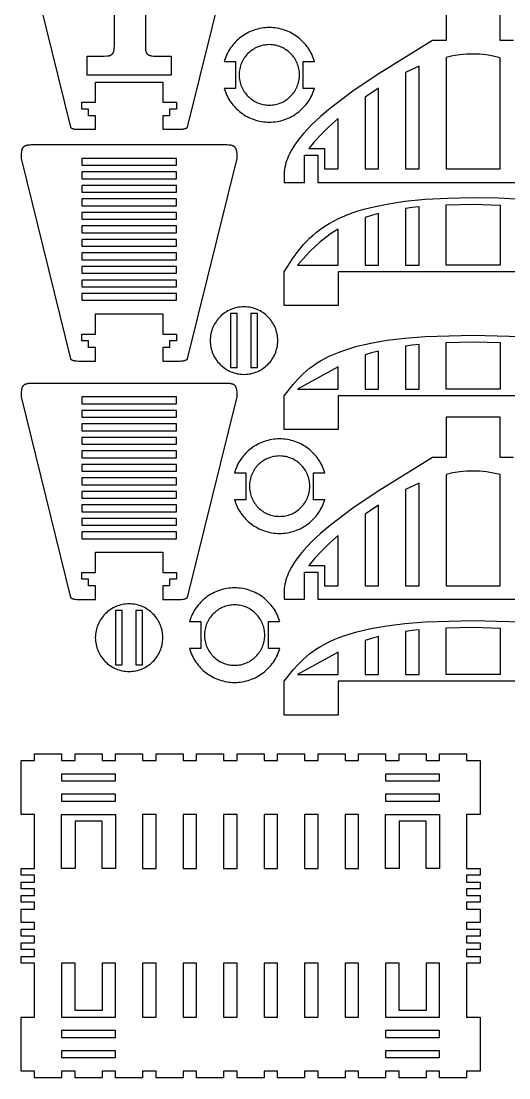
# Model space of a CAD drawing. Header units: inches. Extents: x -38 to 38, y -33.7 to 33.7.
# Drawn here: x -37.99 to -20.92, y -33.68 to 3.29 of the extents above; entities that cross this region are included whole.
import ezdxf

# ---------------------------------------------------------------- set-up
doc = ezdxf.new("R2010")
doc.units = ezdxf.units.IN
doc.header["$MEASUREMENT"] = 0
doc.layers.get('0').update_dxf_attribs({"color": 134})

msp = doc.modelspace()

# ---------------------------------------------------------------- linework, layer by layer
at = {"color": 121}
for points in [[(-37.993, 6.589), (-36.268, -0.424), (-36.26, -0.431), (-36.252, -0.438), (-36.244, -0.444), (-36.235, -0.45), (-36.225, -0.456), (-36.215, -0.46), (-36.205, -0.465), (-36.195, -0.469), (-36.184, -0.473), (-36.172, -0.477), (-36.149, -0.483), (-36.124, -0.488), (-36.098, -0.492), (-36.044, -0.497), (-35.987, -0.499), (-35.867, -0.498), (-35.395, -0.498), (-35.395, -0.026), (-35.631, -0.026), (-35.631, 0.211), (-35.867, 0.211), (-35.867, 0.447), (-35.395, 0.447), (-35.395, 1.156), (-33.033, 1.156), (-33.033, 0.447), (-32.56, 0.447), (-32.56, 0.211), (-32.796, 0.211), (-32.796, -0.026), (-33.033, -0.026), (-33.033, -0.498), (-32.56, -0.498), (-32.443, -0.498), (-32.387, -0.496), (-32.333, -0.491), (-32.308, -0.487), (-32.283, -0.482), (-32.26, -0.476), (-32.249, -0.472), (-32.238, -0.468), (-32.228, -0.464), (-32.218, -0.459), (-32.208, -0.454), (-32.199, -0.449), (-32.19, -0.443), (-32.181, -0.437), (-32.173, -0.43), (-32.166, -0.423), (-30.434, 6.589)], [(-33.643, 6.215), (-33.643, 2.503), (-33.642, 2.394), (-33.638, 2.31), (-33.635, 2.277), (-33.632, 2.25), (-33.63, 2.239), (-33.628, 2.229), (-33.625, 2.221), (-33.624, 2.218), (-33.623, 2.214), (-33.619, 2.204), (-33.615, 2.194), (-33.61, 2.184), (-33.605, 2.175), (-33.599, 2.166), (-33.593, 2.158), (-33.587, 2.15), (-33.58, 2.142), (-33.573, 2.135), (-33.566, 2.128), (-33.558, 2.121), (-33.55, 2.115), (-33.542, 2.109), (-33.533, 2.104), (-33.524, 2.099), (-33.514, 2.094), (-33.504, 2.09), (-33.493, 2.086), (-33.48, 2.082), (-33.467, 2.079), (-33.437, 2.072), (-33.403, 2.067), (-33.365, 2.063), (-33.323, 2.061), (-33.226, 2.058), (-32.747, 2.058), (-32.747, 1.398), (-35.681, 1.398), (-35.681, 2.058), (-35.197, 2.058), (-35.081, 2.061), (-34.988, 2.067), (-34.95, 2.071), (-34.917, 2.077), (-34.904, 2.08), (-34.891, 2.083), (-34.88, 2.087), (-34.875, 2.089), (-34.87, 2.091), (-34.861, 2.095), (-34.853, 2.099), (-34.845, 2.104), (-34.837, 2.109), (-34.829, 2.115), (-34.822, 2.12), (-34.815, 2.127), (-34.808, 2.133), (-34.801, 2.14), (-34.795, 2.147), (-34.789, 2.154), (-34.783, 2.162), (-34.778, 2.17), (-34.772, 2.178), (-34.768, 2.187), (-34.763, 2.196), (-34.761, 2.2), (-34.759, 2.205), (-34.755, 2.216), (-34.751, 2.229), (-34.747, 2.242), (-34.741, 2.273), (-34.736, 2.309), (-34.732, 2.349), (-34.729, 2.395), (-34.727, 2.502), (-34.727, 5.147)], [(-23.12, 4.024), (-23.12, 2.607), (-23.592, 2.607), (-25.5, 1.426), (-26.378, 0.835), (-27.165, 0.245), (-27.514, -0.051), (-27.83, -0.346), (-27.973, -0.493), (-28.107, -0.641), (-28.23, -0.789), (-28.342, -0.936), (-28.443, -1.084), (-28.532, -1.232), (-28.608, -1.379), (-28.642, -1.453), (-28.672, -1.527), (-28.699, -1.601), (-28.722, -1.675), (-28.742, -1.748), (-28.759, -1.822), (-28.772, -1.896), (-28.781, -1.97), (-28.787, -2.044), (-28.789, -2.117), (-28.789, -2.354), (-28.08, -2.354), (-28.08, -1.409), (-27.608, -1.409), (-27.608, -2.354), (-16.742, -2.354)], [(-20.757, 2.607), (-21.23, 2.607), (-21.23, 4.024)], [(-17.45, -5.485), (-26.899, -5.485), (-26.899, -6.666), (-28.789, -6.666), (-28.789, -5.485), (-28.474, -5.001), (-28.301, -4.764), (-28.11, -4.532), (-28.006, -4.419), (-27.895, -4.308), (-27.776, -4.2), (-27.649, -4.094), (-27.513, -3.99), (-27.366, -3.89), (-27.21, -3.794), (-27.041, -3.701), (-26.861, -3.611), (-26.668, -3.526), (-26.46, -3.445), (-26.239, -3.368), (-26.002, -3.296), (-25.749, -3.229), (-25.193, -3.112), (-24.563, -3.017), (-23.854, -2.946), (-23.06, -2.902), (-22.175, -2.887), (-21.289, -2.901), (-20.495, -2.944)], [(-17.45, -9.823), (-26.899, -9.823), (-26.899, -11.004), (-28.789, -11.004), (-28.789, -9.823), (-28.474, -9.427), (-28.301, -9.233), (-28.208, -9.137), (-28.11, -9.043), (-28.006, -8.951), (-27.895, -8.86), (-27.776, -8.771), (-27.649, -8.684), (-27.513, -8.6), (-27.366, -8.518), (-27.21, -8.439), (-27.041, -8.363), (-26.861, -8.29), (-26.668, -8.22), (-26.239, -8.091), (-25.749, -7.977), (-25.193, -7.881), (-24.563, -7.803), (-23.854, -7.745), (-22.175, -7.697), (-20.495, -7.744)], [(-20.757, -11.981), (-21.23, -11.981), (-21.23, -10.564), (-23.12, -10.564), (-23.12, -11.981), (-23.592, -11.981), (-25.5, -13.162), (-26.378, -13.753), (-27.165, -14.343), (-27.514, -14.639), (-27.83, -14.934), (-27.973, -15.082), (-28.107, -15.229), (-28.23, -15.377), (-28.342, -15.525), (-28.443, -15.672), (-28.532, -15.82), (-28.608, -15.967), (-28.642, -16.041), (-28.672, -16.115), (-28.699, -16.189), (-28.722, -16.263), (-28.742, -16.337), (-28.759, -16.41), (-28.772, -16.484), (-28.781, -16.558), (-28.787, -16.632), (-28.789, -16.706), (-28.789, -16.942), (-28.08, -16.942), (-28.08, -15.997), (-27.608, -15.997), (-27.608, -16.942), (-16.742, -16.942)], [(-17.45, -19.811), (-26.899, -19.811), (-26.899, -20.992), (-28.789, -20.992), (-28.789, -19.811), (-28.474, -19.415), (-28.301, -19.22), (-28.208, -19.125), (-28.11, -19.031), (-28.006, -18.938), (-27.895, -18.848), (-27.776, -18.759), (-27.649, -18.672), (-27.513, -18.588), (-27.366, -18.506), (-27.21, -18.427), (-27.041, -18.351), (-26.861, -18.278), (-26.668, -18.208), (-26.239, -18.079), (-25.749, -17.965), (-25.193, -17.869), (-24.563, -17.791), (-23.854, -17.733), (-22.175, -17.685), (-20.495, -17.731)]]:
    msp.add_lwpolyline(points, dxfattribs=at)
for points in [[(-27.724, 0.934), (-28.125, 0.934), (-28.125, 1.879), (-27.724, 1.879), (-27.744, 1.942), (-27.767, 2.004), (-27.792, 2.066), (-27.819, 2.125), (-27.849, 2.184), (-27.881, 2.241), (-27.915, 2.297), (-27.951, 2.351), (-27.989, 2.404), (-28.029, 2.455), (-28.072, 2.505), (-28.116, 2.552), (-28.162, 2.598), (-28.209, 2.643), (-28.259, 2.685), (-28.31, 2.725), (-28.363, 2.764), (-28.417, 2.8), (-28.473, 2.834), (-28.53, 2.866), (-28.588, 2.896), (-28.648, 2.923), (-28.709, 2.948), (-28.771, 2.971), (-28.835, 2.991), (-28.899, 3.009), (-28.965, 3.024), (-29.031, 3.037), (-29.099, 3.047), (-29.167, 3.054), (-29.236, 3.058), (-29.306, 3.06), (-29.376, 3.058), (-29.445, 3.054), (-29.513, 3.047), (-29.58, 3.037), (-29.647, 3.024), (-29.712, 3.009), (-29.777, 2.991), (-29.84, 2.971), (-29.903, 2.948), (-29.964, 2.923), (-30.023, 2.896), (-30.082, 2.866), (-30.139, 2.834), (-30.195, 2.8), (-30.249, 2.764), (-30.302, 2.725), (-30.353, 2.685), (-30.402, 2.643), (-30.45, 2.598), (-30.496, 2.552), (-30.54, 2.505), (-30.582, 2.455), (-30.622, 2.404), (-30.661, 2.351), (-30.697, 2.297), (-30.731, 2.241), (-30.763, 2.184), (-30.792, 2.125), (-30.82, 2.066), (-30.845, 2.004), (-30.867, 1.942), (-30.887, 1.879), (-30.487, 1.879), (-30.487, 0.934), (-30.887, 0.934), (-30.867, 0.87), (-30.845, 0.808), (-30.82, 0.747), (-30.792, 0.687), (-30.763, 0.628), (-30.731, 0.571), (-30.697, 0.515), (-30.661, 0.461), (-30.622, 0.408), (-30.582, 0.357), (-30.54, 0.308), (-30.496, 0.26), (-30.45, 0.214), (-30.402, 0.17), (-30.353, 0.127), (-30.302, 0.087), (-30.249, 0.049), (-30.195, 0.012), (-30.139, -0.022), (-30.082, -0.054), (-30.023, -0.084), (-29.964, -0.111), (-29.903, -0.136), (-29.84, -0.159), (-29.777, -0.179), (-29.712, -0.197), (-29.647, -0.212), (-29.58, -0.225), (-29.513, -0.235), (-29.445, -0.242), (-29.376, -0.246), (-29.306, -0.247), (-29.236, -0.246), (-29.167, -0.242), (-29.099, -0.235), (-29.031, -0.225), (-28.965, -0.212), (-28.899, -0.197), (-28.835, -0.179), (-28.771, -0.159), (-28.709, -0.136), (-28.648, -0.111), (-28.588, -0.084), (-28.53, -0.054), (-28.473, -0.022), (-28.417, 0.012), (-28.363, 0.049), (-28.31, 0.087), (-28.259, 0.127), (-28.209, 0.17), (-28.162, 0.214), (-28.116, 0.26), (-28.072, 0.308), (-28.029, 0.357), (-27.989, 0.408), (-27.951, 0.461), (-27.915, 0.515), (-27.881, 0.571), (-27.849, 0.628), (-27.819, 0.687), (-27.792, 0.747), (-27.767, 0.808), (-27.744, 0.87)], [(-29.306, 2.463), (-29.36, 2.461), (-29.414, 2.457), (-29.467, 2.45), (-29.519, 2.441), (-29.57, 2.429), (-29.62, 2.415), (-29.669, 2.398), (-29.717, 2.379), (-29.764, 2.358), (-29.809, 2.335), (-29.853, 2.309), (-29.896, 2.282), (-29.938, 2.252), (-29.978, 2.221), (-30.016, 2.188), (-30.053, 2.153), (-30.088, 2.116), (-30.121, 2.078), (-30.152, 2.038), (-30.182, 1.997), (-30.209, 1.954), (-30.235, 1.909), (-30.258, 1.864), (-30.279, 1.817), (-30.298, 1.769), (-30.315, 1.72), (-30.329, 1.67), (-30.341, 1.619), (-30.35, 1.567), (-30.357, 1.514), (-30.361, 1.46), (-30.362, 1.406), (-30.361, 1.352), (-30.357, 1.298), (-30.35, 1.245), (-30.341, 1.193), (-30.329, 1.142), (-30.315, 1.092), (-30.298, 1.043), (-30.279, 0.995), (-30.258, 0.948), (-30.235, 0.903), (-30.209, 0.859), (-30.182, 0.816), (-30.152, 0.774), (-30.121, 0.734), (-30.088, 0.696), (-30.053, 0.659), (-30.016, 0.624), (-29.978, 0.591), (-29.938, 0.56), (-29.896, 0.53), (-29.853, 0.503), (-29.809, 0.477), (-29.764, 0.454), (-29.717, 0.433), (-29.669, 0.414), (-29.62, 0.397), (-29.57, 0.383), (-29.519, 0.371), (-29.467, 0.362), (-29.414, 0.355), (-29.36, 0.351), (-29.306, 0.35), (-29.252, 0.351), (-29.198, 0.355), (-29.145, 0.362), (-29.093, 0.371), (-29.042, 0.383), (-28.992, 0.397), (-28.943, 0.414), (-28.895, 0.433), (-28.848, 0.454), (-28.803, 0.477), (-28.758, 0.503), (-28.715, 0.53), (-28.674, 0.56), (-28.634, 0.591), (-28.596, 0.624), (-28.559, 0.659), (-28.524, 0.696), (-28.491, 0.734), (-28.459, 0.774), (-28.43, 0.816), (-28.402, 0.859), (-28.377, 0.903), (-28.354, 0.948), (-28.333, 0.995), (-28.314, 1.043), (-28.297, 1.092), (-28.283, 1.142), (-28.271, 1.193), (-28.262, 1.245), (-28.255, 1.298), (-28.251, 1.352), (-28.249, 1.406), (-28.251, 1.46), (-28.255, 1.514), (-28.262, 1.567), (-28.271, 1.619), (-28.283, 1.67), (-28.297, 1.72), (-28.314, 1.769), (-28.333, 1.817), (-28.354, 1.864), (-28.377, 1.909), (-28.402, 1.954), (-28.43, 1.997), (-28.459, 2.038), (-28.491, 2.078), (-28.524, 2.116), (-28.559, 2.153), (-28.596, 2.188), (-28.634, 2.221), (-28.674, 2.252), (-28.715, 2.282), (-28.758, 2.309), (-28.803, 2.335), (-28.848, 2.358), (-28.895, 2.379), (-28.943, 2.398), (-28.992, 2.415), (-29.042, 2.429), (-29.093, 2.441), (-29.145, 2.45), (-29.198, 2.457), (-29.252, 2.461)], [(-21.23, -1.881), (-21.23, 2.007), (-21.468, 2.063), (-21.706, 2.103), (-21.942, 2.127), (-22.175, 2.134), (-22.407, 2.127), (-22.643, 2.104), (-22.88, 2.067), (-23.12, 2.017), (-23.12, -1.881)], [(-24.064, -1.881), (-24.064, 1.705), (-24.537, 1.487), (-24.537, -1.881)], [(-25.482, -1.881), (-25.482, 0.945), (-25.954, 0.624), (-25.954, -1.881)], [(-26.899, -0.116), (-27.198, -0.39), (-27.474, -0.665), (-27.72, -0.93), (-27.927, -1.172), (-27.372, -1.173), (-27.372, -1.881), (-26.899, -1.881)], [(-33.033, -6.952), (-33.033, -7.66), (-32.56, -7.66), (-32.56, -7.897), (-32.796, -7.897), (-32.796, -8.133), (-33.033, -8.133), (-33.033, -8.605), (-32.56, -8.605), (-32.443, -8.605), (-32.387, -8.603), (-32.333, -8.598), (-32.308, -8.594), (-32.283, -8.589), (-32.26, -8.583), (-32.249, -8.579), (-32.238, -8.575), (-32.228, -8.571), (-32.218, -8.567), (-32.208, -8.562), (-32.199, -8.556), (-32.19, -8.55), (-32.181, -8.544), (-32.173, -8.537), (-32.166, -8.53), (-30.434, -1.519), (-30.435, -1.4), (-30.437, -1.343), (-30.442, -1.289), (-30.446, -1.264), (-30.451, -1.239), (-30.458, -1.216), (-30.461, -1.205), (-30.465, -1.194), (-30.469, -1.183), (-30.474, -1.173), (-30.479, -1.163), (-30.485, -1.154), (-30.49, -1.145), (-30.497, -1.136), (-30.503, -1.128), (-30.51, -1.121), (-30.518, -1.114), (-30.526, -1.107), (-30.535, -1.101), (-30.544, -1.095), (-30.553, -1.089), (-30.563, -1.084), (-30.573, -1.08), (-30.583, -1.076), (-30.594, -1.072), (-30.605, -1.068), (-30.629, -1.062), (-30.653, -1.057), (-30.679, -1.053), (-30.732, -1.048), (-30.789, -1.046), (-30.907, -1.046), (-37.521, -1.046), (-37.638, -1.046), (-37.694, -1.048), (-37.748, -1.053), (-37.773, -1.057), (-37.798, -1.062), (-37.821, -1.068), (-37.832, -1.071), (-37.843, -1.075), (-37.853, -1.08), (-37.863, -1.084), (-37.873, -1.089), (-37.882, -1.095), (-37.891, -1.1), (-37.9, -1.107), (-37.908, -1.113), (-37.915, -1.121), (-37.923, -1.128), (-37.929, -1.136), (-37.936, -1.145), (-37.941, -1.154), (-37.947, -1.163), (-37.952, -1.173), (-37.957, -1.183), (-37.961, -1.193), (-37.965, -1.204), (-37.969, -1.216), (-37.975, -1.239), (-37.98, -1.264), (-37.984, -1.289), (-37.99, -1.343), (-37.992, -1.4), (-37.993, -1.519), (-36.268, -8.531), (-36.26, -8.539), (-36.252, -8.545), (-36.244, -8.552), (-36.235, -8.557), (-36.225, -8.563), (-36.215, -8.568), (-36.205, -8.572), (-36.195, -8.577), (-36.184, -8.58), (-36.172, -8.584), (-36.149, -8.59), (-36.124, -8.595), (-36.098, -8.599), (-36.044, -8.604), (-35.987, -8.606), (-35.867, -8.605), (-35.395, -8.605), (-35.395, -8.133), (-35.631, -8.133), (-35.631, -7.897), (-35.867, -7.897), (-35.867, -7.66), (-35.395, -7.66), (-35.395, -6.952)], [(-32.56, -1.519), (-35.867, -1.519), (-35.867, -1.755), (-32.56, -1.755)], [(-32.56, -1.991), (-35.867, -1.991), (-35.867, -2.227), (-32.56, -2.227)], [(-32.56, -2.463), (-35.867, -2.463), (-35.867, -2.7), (-32.56, -2.7)], [(-32.56, -2.936), (-35.867, -2.936), (-35.867, -3.172), (-32.56, -3.172)], [(-24.537, -3.274), (-24.537, -5.249), (-24.064, -5.249), (-24.064, -3.213), (-24.306, -3.24)], [(-21.23, -3.149), (-21.23, -5.249), (-23.12, -5.249), (-23.12, -3.146), (-22.175, -3.123)], [(-32.56, -3.408), (-35.867, -3.408), (-35.867, -3.645), (-32.56, -3.645)], [(-25.954, -3.581), (-25.954, -5.249), (-25.482, -5.249), (-25.482, -3.446), (-25.726, -3.511)], [(-32.56, -3.881), (-35.867, -3.881), (-35.867, -4.117), (-32.56, -4.117)], [(-26.899, -3.998), (-27.125, -4.138), (-27.332, -4.284), (-27.522, -4.436), (-27.698, -4.593), (-27.862, -4.754), (-28.018, -4.917), (-28.316, -5.249), (-26.899, -5.249)], [(-32.56, -4.353), (-35.867, -4.353), (-35.867, -4.589), (-32.56, -4.589)], [(-32.56, -4.826), (-35.867, -4.826), (-35.867, -5.062), (-32.56, -5.062)], [(-32.56, -5.298), (-35.867, -5.298), (-35.867, -5.534), (-32.56, -5.534)], [(-32.56, -5.771), (-35.867, -5.771), (-35.867, -6.007), (-32.56, -6.007)], [(-32.56, -6.243), (-35.867, -6.243), (-35.867, -6.479), (-32.56, -6.479)], [(-29.011, -7.891), (-29.013, -7.83), (-29.018, -7.77), (-29.025, -7.711), (-29.035, -7.653), (-29.049, -7.596), (-29.065, -7.54), (-29.083, -7.485), (-29.104, -7.431), (-29.128, -7.379), (-29.154, -7.328), (-29.183, -7.279), (-29.213, -7.231), (-29.246, -7.184), (-29.281, -7.14), (-29.318, -7.097), (-29.358, -7.056), (-29.399, -7.017), (-29.442, -6.979), (-29.486, -6.944), (-29.532, -6.911), (-29.58, -6.881), (-29.63, -6.852), (-29.681, -6.826), (-29.733, -6.803), (-29.787, -6.781), (-29.842, -6.763), (-29.898, -6.747), (-29.955, -6.734), (-30.013, -6.723), (-30.072, -6.716), (-30.132, -6.711), (-30.193, -6.71), (-30.253, -6.711), (-30.313, -6.716), (-30.372, -6.723), (-30.43, -6.734), (-30.488, -6.747), (-30.544, -6.763), (-30.598, -6.781), (-30.652, -6.803), (-30.704, -6.826), (-30.755, -6.852), (-30.805, -6.881), (-30.853, -6.911), (-30.899, -6.944), (-30.944, -6.979), (-30.986, -7.017), (-31.027, -7.056), (-31.067, -7.097), (-31.104, -7.14), (-31.139, -7.184), (-31.172, -7.231), (-31.203, -7.279), (-31.231, -7.328), (-31.257, -7.379), (-31.281, -7.431), (-31.302, -7.485), (-31.321, -7.54), (-31.336, -7.596), (-31.35, -7.653), (-31.36, -7.711), (-31.368, -7.77), (-31.372, -7.83), (-31.374, -7.891), (-31.372, -7.951), (-31.368, -8.011), (-31.36, -8.07), (-31.35, -8.129), (-31.336, -8.186), (-31.321, -8.242), (-31.302, -8.297), (-31.281, -8.35), (-31.257, -8.403), (-31.231, -8.453), (-31.203, -8.503), (-31.172, -8.551), (-31.139, -8.597), (-31.104, -8.642), (-31.067, -8.685), (-31.027, -8.726), (-30.986, -8.765), (-30.944, -8.802), (-30.899, -8.837), (-30.853, -8.87), (-30.805, -8.901), (-30.755, -8.929), (-30.704, -8.955), (-30.652, -8.979), (-30.598, -9), (-30.544, -9.019), (-30.488, -9.035), (-30.43, -9.048), (-30.372, -9.058), (-30.313, -9.066), (-30.253, -9.07), (-30.193, -9.072), (-30.132, -9.07), (-30.072, -9.066), (-30.013, -9.058), (-29.955, -9.048), (-29.898, -9.035), (-29.842, -9.019), (-29.787, -9), (-29.733, -8.979), (-29.681, -8.955), (-29.63, -8.929), (-29.58, -8.901), (-29.532, -8.87), (-29.486, -8.837), (-29.442, -8.802), (-29.399, -8.765), (-29.358, -8.726), (-29.318, -8.685), (-29.281, -8.642), (-29.246, -8.597), (-29.213, -8.551), (-29.183, -8.503), (-29.154, -8.453), (-29.128, -8.403), (-29.104, -8.35), (-29.083, -8.297), (-29.065, -8.242), (-29.049, -8.186), (-29.035, -8.129), (-29.025, -8.07), (-29.018, -8.011), (-29.013, -7.951)], [(-30.429, -6.946), (-30.665, -6.946), (-30.665, -8.836), (-30.429, -8.836)], [(-29.72, -6.946), (-29.956, -6.946), (-29.956, -8.836), (-29.72, -8.836)], [(-24.537, -8.084), (-24.537, -9.587), (-24.064, -9.587), (-24.064, -8.023), (-24.306, -8.05)], [(-21.23, -7.959), (-21.23, -9.587), (-23.12, -9.587), (-23.12, -7.956), (-22.175, -7.933)], [(-25.954, -8.391), (-25.954, -9.587), (-25.482, -9.587), (-25.482, -8.256), (-25.726, -8.321)], [(-26.899, -8.808), (-28.316, -9.587), (-26.899, -9.587)], [(-33.033, -15.294), (-33.033, -16.003), (-32.56, -16.003), (-32.56, -16.239), (-32.796, -16.239), (-32.796, -16.475), (-33.033, -16.475), (-33.033, -16.948), (-32.56, -16.948), (-32.443, -16.948), (-32.387, -16.946), (-32.333, -16.941), (-32.308, -16.937), (-32.283, -16.932), (-32.26, -16.926), (-32.249, -16.922), (-32.238, -16.918), (-32.228, -16.914), (-32.218, -16.909), (-32.208, -16.904), (-32.199, -16.899), (-32.19, -16.893), (-32.181, -16.887), (-32.173, -16.88), (-32.166, -16.873), (-30.434, -9.861), (-30.435, -9.743), (-30.437, -9.686), (-30.442, -9.632), (-30.446, -9.606), (-30.451, -9.582), (-30.458, -9.558), (-30.461, -9.547), (-30.465, -9.536), (-30.469, -9.526), (-30.474, -9.516), (-30.479, -9.506), (-30.485, -9.497), (-30.49, -9.488), (-30.497, -9.479), (-30.503, -9.471), (-30.51, -9.463), (-30.518, -9.456), (-30.526, -9.45), (-30.535, -9.443), (-30.544, -9.438), (-30.553, -9.432), (-30.563, -9.427), (-30.573, -9.422), (-30.583, -9.418), (-30.594, -9.414), (-30.605, -9.411), (-30.629, -9.405), (-30.653, -9.4), (-30.679, -9.396), (-30.732, -9.391), (-30.789, -9.389), (-30.907, -9.389), (-37.521, -9.389), (-37.638, -9.388), (-37.694, -9.391), (-37.748, -9.396), (-37.773, -9.4), (-37.798, -9.405), (-37.821, -9.411), (-37.832, -9.414), (-37.843, -9.418), (-37.853, -9.422), (-37.863, -9.427), (-37.873, -9.432), (-37.882, -9.437), (-37.891, -9.443), (-37.9, -9.449), (-37.908, -9.456), (-37.915, -9.463), (-37.923, -9.471), (-37.929, -9.479), (-37.936, -9.487), (-37.941, -9.496), (-37.947, -9.506), (-37.952, -9.516), (-37.957, -9.526), (-37.961, -9.536), (-37.965, -9.547), (-37.969, -9.558), (-37.975, -9.582), (-37.98, -9.606), (-37.984, -9.632), (-37.99, -9.686), (-37.992, -9.743), (-37.993, -9.861), (-36.268, -16.874), (-36.26, -16.881), (-36.252, -16.888), (-36.244, -16.894), (-36.235, -16.9), (-36.225, -16.905), (-36.215, -16.91), (-36.205, -16.915), (-36.195, -16.919), (-36.184, -16.923), (-36.172, -16.927), (-36.149, -16.933), (-36.124, -16.938), (-36.098, -16.941), (-36.044, -16.946), (-35.987, -16.948), (-35.867, -16.948), (-35.395, -16.948), (-35.395, -16.475), (-35.631, -16.475), (-35.631, -16.239), (-35.867, -16.239), (-35.867, -16.003), (-35.395, -16.003), (-35.395, -15.294)], [(-32.56, -9.861), (-35.867, -9.861), (-35.867, -10.098), (-32.56, -10.098)], [(-32.56, -10.334), (-35.867, -10.334), (-35.867, -10.57), (-32.56, -10.57)], [(-32.56, -10.806), (-35.867, -10.806), (-35.867, -11.042), (-32.56, -11.042)], [(-32.56, -11.279), (-35.867, -11.279), (-35.867, -11.515), (-32.56, -11.515)], [(-27.364, -13.457), (-27.765, -13.457), (-27.765, -12.512), (-27.364, -12.512), (-27.384, -12.448), (-27.407, -12.386), (-27.432, -12.325), (-27.459, -12.265), (-27.489, -12.206), (-27.521, -12.149), (-27.555, -12.093), (-27.591, -12.039), (-27.629, -11.986), (-27.669, -11.935), (-27.712, -11.886), (-27.756, -11.838), (-27.802, -11.792), (-27.849, -11.748), (-27.899, -11.705), (-27.95, -11.665), (-28.003, -11.627), (-28.057, -11.59), (-28.113, -11.556), (-28.17, -11.524), (-28.228, -11.495), (-28.288, -11.467), (-28.349, -11.442), (-28.411, -11.419), (-28.475, -11.399), (-28.539, -11.381), (-28.605, -11.366), (-28.671, -11.353), (-28.739, -11.344), (-28.807, -11.336), (-28.876, -11.332), (-28.946, -11.331), (-29.016, -11.332), (-29.085, -11.336), (-29.153, -11.344), (-29.22, -11.353), (-29.287, -11.366), (-29.352, -11.381), (-29.417, -11.399), (-29.48, -11.419), (-29.543, -11.442), (-29.604, -11.467), (-29.663, -11.495), (-29.722, -11.524), (-29.779, -11.556), (-29.835, -11.59), (-29.889, -11.627), (-29.942, -11.665), (-29.993, -11.705), (-30.042, -11.748), (-30.09, -11.792), (-30.136, -11.838), (-30.18, -11.886), (-30.222, -11.935), (-30.262, -11.986), (-30.301, -12.039), (-30.337, -12.093), (-30.371, -12.149), (-30.403, -12.206), (-30.432, -12.265), (-30.46, -12.325), (-30.485, -12.386), (-30.507, -12.448), (-30.527, -12.512), (-30.127, -12.512), (-30.127, -13.457), (-30.527, -13.457), (-30.507, -13.52), (-30.485, -13.583), (-30.46, -13.644), (-30.432, -13.704), (-30.403, -13.762), (-30.371, -13.819), (-30.337, -13.875), (-30.301, -13.929), (-30.262, -13.982), (-30.222, -14.033), (-30.18, -14.083), (-30.136, -14.131), (-30.09, -14.177), (-30.042, -14.221), (-29.993, -14.263), (-29.942, -14.303), (-29.889, -14.342), (-29.835, -14.378), (-29.779, -14.412), (-29.722, -14.444), (-29.663, -14.474), (-29.604, -14.501), (-29.543, -14.527), (-29.48, -14.549), (-29.417, -14.57), (-29.352, -14.587), (-29.287, -14.603), (-29.22, -14.615), (-29.153, -14.625), (-29.085, -14.632), (-29.016, -14.636), (-28.946, -14.638), (-28.876, -14.636), (-28.807, -14.632), (-28.739, -14.625), (-28.671, -14.615), (-28.605, -14.603), (-28.539, -14.587), (-28.475, -14.57), (-28.411, -14.549), (-28.349, -14.527), (-28.288, -14.501), (-28.228, -14.474), (-28.17, -14.444), (-28.113, -14.412), (-28.057, -14.378), (-28.003, -14.342), (-27.95, -14.303), (-27.899, -14.263), (-27.849, -14.221), (-27.802, -14.177), (-27.756, -14.131), (-27.712, -14.083), (-27.669, -14.033), (-27.629, -13.982), (-27.591, -13.929), (-27.555, -13.875), (-27.521, -13.819), (-27.489, -13.762), (-27.459, -13.704), (-27.432, -13.644), (-27.407, -13.583), (-27.384, -13.52)], [(-32.56, -11.751), (-35.867, -11.751), (-35.867, -11.987), (-32.56, -11.987)], [(-28.946, -11.928), (-29, -11.929), (-29.054, -11.933), (-29.107, -11.94), (-29.159, -11.949), (-29.21, -11.961), (-29.26, -11.975), (-29.309, -11.992), (-29.357, -12.011), (-29.404, -12.032), (-29.449, -12.055), (-29.493, -12.081), (-29.536, -12.108), (-29.578, -12.138), (-29.618, -12.169), (-29.656, -12.202), (-29.693, -12.237), (-29.728, -12.274), (-29.761, -12.313), (-29.792, -12.352), (-29.822, -12.394), (-29.849, -12.437), (-29.875, -12.481), (-29.898, -12.527), (-29.919, -12.573), (-29.938, -12.621), (-29.955, -12.67), (-29.969, -12.72), (-29.981, -12.772), (-29.99, -12.824), (-29.997, -12.876), (-30.001, -12.93), (-30.002, -12.984), (-30.001, -13.039), (-29.997, -13.092), (-29.99, -13.145), (-29.981, -13.197), (-29.969, -13.248), (-29.955, -13.298), (-29.938, -13.347), (-29.919, -13.395), (-29.898, -13.442), (-29.875, -13.488), (-29.849, -13.532), (-29.822, -13.575), (-29.792, -13.616), (-29.761, -13.656), (-29.728, -13.694), (-29.693, -13.731), (-29.656, -13.766), (-29.618, -13.799), (-29.578, -13.831), (-29.536, -13.86), (-29.493, -13.888), (-29.449, -13.913), (-29.404, -13.936), (-29.357, -13.958), (-29.309, -13.977), (-29.26, -13.993), (-29.21, -14.007), (-29.159, -14.019), (-29.107, -14.028), (-29.054, -14.035), (-29, -14.039), (-28.946, -14.041), (-28.892, -14.039), (-28.838, -14.035), (-28.785, -14.028), (-28.733, -14.019), (-28.682, -14.007), (-28.632, -13.993), (-28.583, -13.977), (-28.535, -13.958), (-28.488, -13.936), (-28.443, -13.913), (-28.398, -13.888), (-28.355, -13.86), (-28.314, -13.831), (-28.274, -13.799), (-28.236, -13.766), (-28.199, -13.731), (-28.164, -13.694), (-28.131, -13.656), (-28.099, -13.616), (-28.07, -13.575), (-28.042, -13.532), (-28.017, -13.488), (-27.994, -13.442), (-27.973, -13.395), (-27.954, -13.347), (-27.937, -13.298), (-27.923, -13.248), (-27.911, -13.197), (-27.902, -13.145), (-27.895, -13.092), (-27.891, -13.039), (-27.889, -12.984), (-27.891, -12.93), (-27.895, -12.876), (-27.902, -12.824), (-27.911, -12.772), (-27.923, -12.72), (-27.937, -12.67), (-27.954, -12.621), (-27.973, -12.573), (-27.994, -12.527), (-28.017, -12.481), (-28.042, -12.437), (-28.07, -12.394), (-28.099, -12.352), (-28.131, -12.313), (-28.164, -12.274), (-28.199, -12.237), (-28.236, -12.202), (-28.274, -12.169), (-28.314, -12.138), (-28.355, -12.108), (-28.398, -12.081), (-28.443, -12.055), (-28.488, -12.032), (-28.535, -12.011), (-28.583, -11.992), (-28.632, -11.975), (-28.682, -11.961), (-28.733, -11.949), (-28.785, -11.94), (-28.838, -11.933), (-28.892, -11.929)], [(-32.56, -12.223), (-35.867, -12.223), (-35.867, -12.46), (-32.56, -12.46)], [(-21.23, -16.469), (-21.23, -12.581), (-21.468, -12.525), (-21.706, -12.485), (-21.942, -12.462), (-22.175, -12.454), (-22.407, -12.461), (-22.643, -12.484), (-22.88, -12.521), (-23.12, -12.571), (-23.12, -16.469)], [(-32.56, -12.696), (-35.867, -12.696), (-35.867, -12.932), (-32.56, -12.932)], [(-24.064, -16.469), (-24.064, -12.884), (-24.537, -13.101), (-24.537, -16.469)], [(-32.56, -13.168), (-35.867, -13.168), (-35.867, -13.405), (-32.56, -13.405)], [(-32.56, -13.641), (-35.867, -13.641), (-35.867, -13.877), (-32.56, -13.877)], [(-25.482, -16.469), (-25.482, -13.643), (-25.954, -13.965), (-25.954, -16.469)], [(-32.56, -14.113), (-35.867, -14.113), (-35.867, -14.349), (-32.56, -14.349)], [(-32.56, -14.586), (-35.867, -14.586), (-35.867, -14.822), (-32.56, -14.822)], [(-26.899, -14.704), (-27.198, -14.978), (-27.474, -15.253), (-27.72, -15.518), (-27.927, -15.76), (-27.372, -15.761), (-27.372, -16.469), (-26.899, -16.469)], [(-28.939, -18.667), (-29.339, -18.667), (-29.339, -17.722), (-28.939, -17.722), (-28.959, -17.659), (-28.981, -17.597), (-29.006, -17.535), (-29.034, -17.476), (-29.063, -17.417), (-29.095, -17.36), (-29.129, -17.304), (-29.165, -17.25), (-29.204, -17.197), (-29.244, -17.146), (-29.286, -17.096), (-29.33, -17.049), (-29.376, -17.003), (-29.424, -16.958), (-29.473, -16.916), (-29.524, -16.876), (-29.577, -16.837), (-29.631, -16.801), (-29.687, -16.767), (-29.744, -16.735), (-29.803, -16.705), (-29.863, -16.678), (-29.924, -16.653), (-29.986, -16.63), (-30.049, -16.61), (-30.114, -16.592), (-30.179, -16.577), (-30.246, -16.564), (-30.313, -16.554), (-30.382, -16.547), (-30.451, -16.543), (-30.52, -16.541), (-30.59, -16.543), (-30.659, -16.547), (-30.727, -16.554), (-30.795, -16.564), (-30.861, -16.577), (-30.927, -16.592), (-30.991, -16.61), (-31.055, -16.63), (-31.117, -16.653), (-31.178, -16.678), (-31.238, -16.705), (-31.296, -16.735), (-31.354, -16.767), (-31.409, -16.801), (-31.464, -16.837), (-31.516, -16.876), (-31.567, -16.916), (-31.617, -16.958), (-31.665, -17.003), (-31.71, -17.049), (-31.755, -17.096), (-31.797, -17.146), (-31.837, -17.197), (-31.875, -17.25), (-31.911, -17.304), (-31.945, -17.36), (-31.977, -17.417), (-32.007, -17.476), (-32.034, -17.535), (-32.059, -17.597), (-32.082, -17.659), (-32.102, -17.722), (-31.701, -17.722), (-31.701, -18.667), (-32.102, -18.667), (-32.082, -18.731), (-32.059, -18.793), (-32.034, -18.854), (-32.007, -18.914), (-31.977, -18.973), (-31.945, -19.03), (-31.911, -19.086), (-31.875, -19.14), (-31.837, -19.193), (-31.797, -19.244), (-31.755, -19.293), (-31.71, -19.341), (-31.665, -19.387), (-31.617, -19.431), (-31.567, -19.474), (-31.516, -19.514), (-31.464, -19.552), (-31.409, -19.589), (-31.354, -19.623), (-31.296, -19.655), (-31.238, -19.685), (-31.178, -19.712), (-31.117, -19.737), (-31.055, -19.76), (-30.991, -19.78), (-30.927, -19.798), (-30.861, -19.813), (-30.795, -19.826), (-30.727, -19.836), (-30.659, -19.843), (-30.59, -19.847), (-30.52, -19.848), (-30.451, -19.847), (-30.382, -19.843), (-30.313, -19.836), (-30.246, -19.826), (-30.179, -19.813), (-30.114, -19.798), (-30.049, -19.78), (-29.986, -19.76), (-29.924, -19.737), (-29.863, -19.712), (-29.803, -19.685), (-29.744, -19.655), (-29.687, -19.623), (-29.631, -19.589), (-29.577, -19.552), (-29.524, -19.514), (-29.473, -19.474), (-29.424, -19.431), (-29.376, -19.387), (-29.33, -19.341), (-29.286, -19.293), (-29.244, -19.244), (-29.204, -19.193), (-29.165, -19.14), (-29.129, -19.086), (-29.095, -19.03), (-29.063, -18.973), (-29.034, -18.914), (-29.006, -18.854), (-28.981, -18.793), (-28.959, -18.731)], [(-33.033, -18.284), (-33.035, -18.223), (-33.039, -18.163), (-33.047, -18.104), (-33.057, -18.046), (-33.071, -17.989), (-33.086, -17.933), (-33.105, -17.878), (-33.126, -17.824), (-33.15, -17.772), (-33.176, -17.721), (-33.204, -17.672), (-33.235, -17.624), (-33.268, -17.578), (-33.303, -17.533), (-33.34, -17.49), (-33.379, -17.449), (-33.42, -17.41), (-33.463, -17.373), (-33.508, -17.338), (-33.554, -17.305), (-33.602, -17.274), (-33.652, -17.246), (-33.703, -17.219), (-33.755, -17.196), (-33.809, -17.175), (-33.863, -17.156), (-33.919, -17.14), (-33.977, -17.127), (-34.035, -17.117), (-34.094, -17.109), (-34.154, -17.104), (-34.214, -17.103), (-34.275, -17.104), (-34.335, -17.109), (-34.394, -17.117), (-34.452, -17.127), (-34.509, -17.14), (-34.565, -17.156), (-34.62, -17.175), (-34.674, -17.196), (-34.726, -17.219), (-34.777, -17.246), (-34.827, -17.274), (-34.875, -17.305), (-34.921, -17.338), (-34.965, -17.373), (-35.008, -17.41), (-35.049, -17.449), (-35.088, -17.49), (-35.126, -17.533), (-35.161, -17.578), (-35.194, -17.624), (-35.224, -17.672), (-35.253, -17.721), (-35.279, -17.772), (-35.303, -17.824), (-35.324, -17.878), (-35.342, -17.933), (-35.358, -17.989), (-35.371, -18.046), (-35.382, -18.104), (-35.389, -18.163), (-35.394, -18.223), (-35.396, -18.284), (-35.394, -18.345), (-35.389, -18.405), (-35.382, -18.464), (-35.371, -18.522), (-35.358, -18.579), (-35.342, -18.635), (-35.324, -18.69), (-35.303, -18.743), (-35.279, -18.796), (-35.253, -18.847), (-35.224, -18.896), (-35.194, -18.944), (-35.161, -18.99), (-35.126, -19.035), (-35.088, -19.078), (-35.049, -19.119), (-35.008, -19.158), (-34.965, -19.195), (-34.921, -19.23), (-34.875, -19.263), (-34.827, -19.294), (-34.777, -19.322), (-34.726, -19.349), (-34.674, -19.372), (-34.62, -19.393), (-34.565, -19.412), (-34.509, -19.428), (-34.452, -19.441), (-34.394, -19.451), (-34.335, -19.459), (-34.275, -19.464), (-34.214, -19.465), (-34.154, -19.464), (-34.094, -19.459), (-34.035, -19.451), (-33.977, -19.441), (-33.919, -19.428), (-33.863, -19.412), (-33.809, -19.393), (-33.755, -19.372), (-33.703, -19.349), (-33.652, -19.322), (-33.602, -19.294), (-33.554, -19.263), (-33.508, -19.23), (-33.463, -19.195), (-33.42, -19.158), (-33.379, -19.119), (-33.34, -19.078), (-33.303, -19.035), (-33.268, -18.99), (-33.235, -18.944), (-33.204, -18.896), (-33.176, -18.847), (-33.15, -18.796), (-33.126, -18.743), (-33.105, -18.69), (-33.086, -18.635), (-33.071, -18.579), (-33.057, -18.522), (-33.047, -18.464), (-33.039, -18.405), (-33.035, -18.345)], [(-34.451, -17.339), (-34.687, -17.339), (-34.687, -19.229), (-34.451, -19.229)], [(-33.742, -17.339), (-33.978, -17.339), (-33.978, -19.229), (-33.742, -19.229)], [(-30.52, -17.138), (-30.575, -17.14), (-30.628, -17.144), (-30.681, -17.151), (-30.733, -17.16), (-30.784, -17.172), (-30.834, -17.186), (-30.883, -17.203), (-30.931, -17.222), (-30.978, -17.243), (-31.024, -17.266), (-31.068, -17.292), (-31.111, -17.319), (-31.152, -17.348), (-31.192, -17.38), (-31.23, -17.413), (-31.267, -17.448), (-31.302, -17.485), (-31.335, -17.523), (-31.367, -17.563), (-31.396, -17.604), (-31.424, -17.647), (-31.449, -17.692), (-31.472, -17.737), (-31.494, -17.784), (-31.513, -17.832), (-31.529, -17.881), (-31.543, -17.931), (-31.555, -17.982), (-31.565, -18.034), (-31.571, -18.087), (-31.575, -18.141), (-31.577, -18.195), (-31.575, -18.249), (-31.571, -18.303), (-31.565, -18.356), (-31.555, -18.408), (-31.543, -18.459), (-31.529, -18.509), (-31.513, -18.558), (-31.494, -18.606), (-31.472, -18.653), (-31.449, -18.698), (-31.424, -18.742), (-31.396, -18.785), (-31.367, -18.827), (-31.335, -18.867), (-31.302, -18.905), (-31.267, -18.942), (-31.23, -18.977), (-31.192, -19.01), (-31.152, -19.041), (-31.111, -19.071), (-31.068, -19.098), (-31.024, -19.124), (-30.978, -19.147), (-30.931, -19.168), (-30.883, -19.187), (-30.834, -19.204), (-30.784, -19.218), (-30.733, -19.23), (-30.681, -19.239), (-30.628, -19.246), (-30.575, -19.25), (-30.52, -19.251), (-30.466, -19.25), (-30.412, -19.246), (-30.36, -19.239), (-30.308, -19.23), (-30.257, -19.218), (-30.206, -19.204), (-30.157, -19.187), (-30.109, -19.168), (-30.063, -19.147), (-30.017, -19.124), (-29.973, -19.098), (-29.93, -19.071), (-29.889, -19.041), (-29.849, -19.01), (-29.81, -18.977), (-29.774, -18.942), (-29.739, -18.905), (-29.705, -18.867), (-29.674, -18.827), (-29.644, -18.785), (-29.617, -18.742), (-29.592, -18.698), (-29.568, -18.653), (-29.547, -18.606), (-29.528, -18.558), (-29.511, -18.509), (-29.497, -18.459), (-29.485, -18.408), (-29.476, -18.356), (-29.469, -18.303), (-29.465, -18.249), (-29.464, -18.195), (-29.465, -18.141), (-29.469, -18.087), (-29.476, -18.034), (-29.485, -17.982), (-29.497, -17.931), (-29.511, -17.881), (-29.528, -17.832), (-29.547, -17.784), (-29.568, -17.737), (-29.592, -17.692), (-29.617, -17.647), (-29.644, -17.604), (-29.674, -17.563), (-29.705, -17.523), (-29.739, -17.485), (-29.774, -17.448), (-29.81, -17.413), (-29.849, -17.38), (-29.889, -17.348), (-29.93, -17.319), (-29.973, -17.292), (-30.017, -17.266), (-30.063, -17.243), (-30.109, -17.222), (-30.157, -17.203), (-30.206, -17.186), (-30.257, -17.172), (-30.308, -17.16), (-30.36, -17.151), (-30.412, -17.144), (-30.466, -17.14)], [(-24.537, -18.072), (-24.537, -19.574), (-24.064, -19.574), (-24.064, -18.011), (-24.306, -18.037)], [(-21.23, -17.947), (-21.23, -19.574), (-23.12, -19.574), (-23.12, -17.944), (-22.175, -17.921)], [(-25.954, -18.379), (-25.954, -19.574), (-25.482, -19.574), (-25.482, -18.244), (-25.726, -18.309)], [(-26.899, -18.796), (-28.316, -19.574), (-26.899, -19.574)], [(-35.158, -22.346), (-35.158, -22.582), (-34.685, -22.582), (-34.685, -22.346), (-33.741, -22.346), (-33.741, -22.582), (-33.268, -22.582), (-33.268, -22.346), (-32.323, -22.346), (-32.323, -22.582), (-31.851, -22.582), (-31.851, -22.346), (-30.906, -22.346), (-30.906, -22.582), (-30.434, -22.582), (-30.434, -22.346), (-29.489, -22.346), (-29.489, -22.582), (-29.016, -22.582), (-29.016, -22.346), (-28.071, -22.346), (-28.071, -22.582), (-27.599, -22.582), (-27.599, -22.346), (-26.654, -22.346), (-26.654, -22.582), (-26.182, -22.582), (-26.182, -22.346), (-25.237, -22.346), (-25.237, -22.582), (-24.764, -22.582), (-24.764, -22.346), (-23.819, -22.346), (-23.819, -22.582), (-23.347, -22.582), (-23.347, -22.346), (-22.402, -22.346), (-22.402, -22.582), (-21.93, -22.582), (-21.93, -24.472), (-22.402, -24.472), (-22.402, -26.362), (-21.93, -26.362), (-21.93, -26.598), (-22.402, -26.598), (-22.402, -26.834), (-21.93, -26.834), (-21.93, -27.071), (-22.402, -27.071), (-22.402, -27.307), (-21.93, -27.307), (-21.93, -27.543), (-22.402, -27.543), (-22.402, -27.779), (-21.93, -27.779), (-21.93, -28.252), (-22.402, -28.252), (-22.402, -28.488), (-21.93, -28.488), (-21.93, -28.724), (-22.402, -28.724), (-22.402, -28.96), (-21.93, -28.96), (-21.93, -29.197), (-22.402, -29.197), (-22.402, -29.433), (-21.93, -29.433), (-21.93, -29.669), (-22.402, -29.669), (-22.402, -31.559), (-21.93, -31.559), (-21.93, -33.449), (-22.402, -33.449), (-22.402, -33.685), (-23.347, -33.685), (-23.347, -33.449), (-23.819, -33.449), (-23.819, -33.685), (-24.764, -33.685), (-24.764, -33.449), (-25.237, -33.449), (-25.237, -33.685), (-26.182, -33.685), (-26.182, -33.449), (-26.654, -33.449), (-26.654, -33.685), (-27.599, -33.685), (-27.599, -33.449), (-28.071, -33.449), (-28.071, -33.685), (-29.016, -33.685), (-29.016, -33.449), (-29.489, -33.449), (-29.489, -33.685), (-30.434, -33.685), (-30.434, -33.449), (-30.906, -33.449), (-30.906, -33.685), (-31.851, -33.685), (-31.851, -33.449), (-32.323, -33.449), (-32.323, -33.685), (-33.268, -33.685), (-33.268, -33.449), (-33.741, -33.449), (-33.741, -33.685), (-34.685, -33.685), (-34.685, -33.449), (-35.158, -33.449), (-35.158, -33.685), (-36.103, -33.685), (-36.103, -33.449), (-36.575, -33.449), (-36.575, -33.685), (-37.52, -33.685), (-37.52, -33.449), (-37.993, -33.449), (-37.993, -31.559), (-37.52, -31.559), (-37.52, -29.669), (-37.993, -29.669), (-37.993, -29.433), (-37.52, -29.433), (-37.52, -29.197), (-37.993, -29.197), (-37.993, -28.96), (-37.52, -28.96), (-37.52, -28.724), (-37.993, -28.724), (-37.993, -28.488), (-37.52, -28.488), (-37.52, -28.252), (-37.993, -28.252), (-37.993, -27.779), (-37.52, -27.779), (-37.52, -27.543), (-37.993, -27.543), (-37.993, -27.307), (-37.52, -27.307), (-37.52, -27.071), (-37.993, -27.071), (-37.993, -26.834), (-37.52, -26.834), (-37.52, -26.598), (-37.993, -26.598), (-37.993, -26.362), (-37.52, -26.362), (-37.52, -24.472), (-37.993, -24.472), (-37.993, -22.582), (-37.52, -22.582), (-37.52, -22.346), (-36.575, -22.346), (-36.575, -22.582), (-36.103, -22.582), (-36.103, -22.346)], [(-36.575, -23.055), (-36.575, -23.291), (-34.685, -23.291), (-34.685, -23.055)], [(-25.237, -23.055), (-25.237, -23.291), (-23.347, -23.291), (-23.347, -23.055)], [(-36.575, -23.764), (-36.575, -24), (-34.685, -24), (-34.685, -23.764)], [(-25.237, -23.764), (-25.237, -24), (-23.347, -24), (-23.347, -23.764)], [(-35.158, -26.362), (-35.158, -24.708), (-36.103, -24.708), (-36.103, -26.362), (-36.575, -26.362), (-36.575, -24.472), (-34.685, -24.472), (-34.685, -26.362)], [(-33.741, -24.472), (-33.741, -26.362), (-33.268, -26.362), (-33.268, -24.472)], [(-32.323, -24.472), (-32.323, -26.362), (-31.851, -26.362), (-31.851, -24.472)], [(-30.906, -24.472), (-30.906, -26.362), (-30.434, -26.362), (-30.434, -24.472)], [(-29.489, -24.472), (-29.489, -26.362), (-29.016, -26.362), (-29.016, -24.472)], [(-28.071, -24.472), (-28.071, -26.362), (-27.599, -26.362), (-27.599, -24.472)], [(-26.654, -24.472), (-26.654, -26.362), (-26.182, -26.362), (-26.182, -24.472)], [(-23.347, -26.362), (-23.819, -26.362), (-23.819, -24.708), (-24.764, -24.708), (-24.764, -26.362), (-25.237, -26.362), (-25.237, -24.472), (-23.347, -24.472)], [(-34.685, -29.669), (-35.158, -29.669), (-35.158, -31.323), (-36.103, -31.323), (-36.103, -29.669), (-36.575, -29.669), (-36.575, -31.559), (-34.685, -31.559)], [(-33.741, -29.669), (-33.741, -31.559), (-33.268, -31.559), (-33.268, -29.669)], [(-32.323, -29.669), (-32.323, -31.559), (-31.851, -31.559), (-31.851, -29.669)], [(-30.906, -29.669), (-30.906, -31.559), (-30.434, -31.559), (-30.434, -29.669)], [(-29.489, -29.669), (-29.489, -31.559), (-29.016, -31.559), (-29.016, -29.669)], [(-28.071, -29.669), (-28.071, -31.559), (-27.599, -31.559), (-27.599, -29.669)], [(-26.654, -29.669), (-26.654, -31.559), (-26.182, -31.559), (-26.182, -29.669)], [(-23.819, -29.669), (-23.819, -31.323), (-24.764, -31.323), (-24.764, -29.669), (-25.237, -29.669), (-25.237, -31.559), (-23.347, -31.559), (-23.347, -29.669)], [(-36.575, -32.031), (-36.575, -32.267), (-34.685, -32.267), (-34.685, -32.031)], [(-25.237, -32.031), (-25.237, -32.267), (-23.347, -32.267), (-23.347, -32.031)], [(-36.575, -32.74), (-36.575, -32.976), (-34.685, -32.976), (-34.685, -32.74)], [(-25.237, -32.74), (-25.237, -32.976), (-23.347, -32.976), (-23.347, -32.74)]]:
    msp.add_lwpolyline(points, close=True, dxfattribs=at)

doc.saveas('drawing.dxf')
